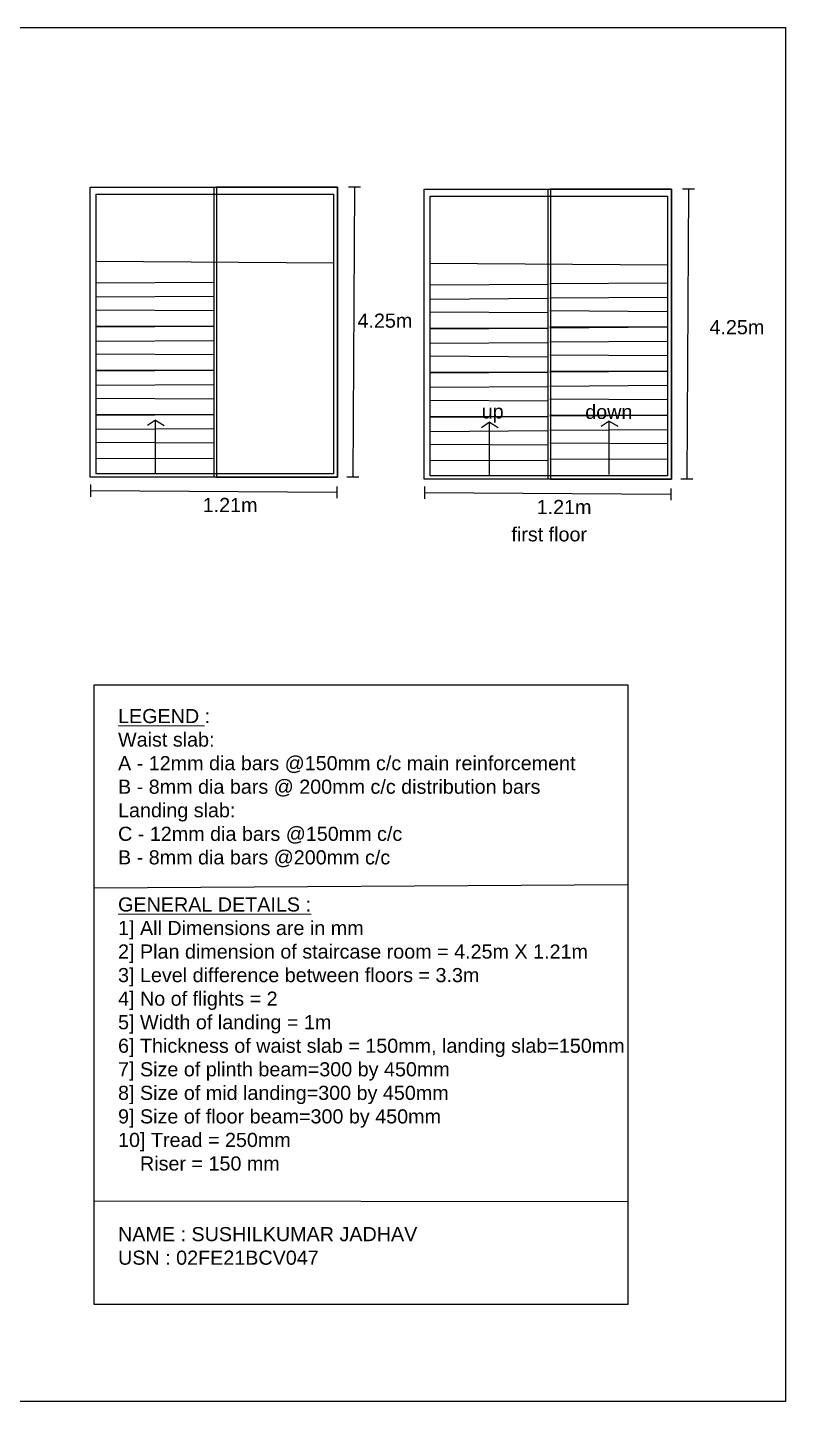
# Model space of a CAD drawing. Header units: millimetres. Extents: x 17969 to 32676, y 4989 to 17633.
# Drawn here: x 25699 to 32676, y 4989 to 17633 of the extents above; entities that cross this region are included whole.
import ezdxf

# ---------------------------------------------------------------- set-up
doc = ezdxf.new("R2010")
doc.units = ezdxf.units.MM
doc.header["$MEASUREMENT"] = 0
doc.styles.get("Standard").update_dxf_attribs({"font": 'arial.ttf'})

msp = doc.modelspace()

# ---------------------------------------------------------------- linework, layer by layer
for p, q in [((28764.7, 16163.3), (28652.7, 16163.3)), ((28708.7, 16163.3), (28693.5, 13494.7)), ((31838.9, 16144.5), (31726.8, 16144.5)), ((31782.8, 16144.5), (31767.7, 13476)), ((26331.5, 15481.7), (28517, 15469)), ((29405.7, 15463), (31591.1, 15450.2)), ((26331.5, 15284.1), (27414.9, 15290.5)), ((29405.7, 15265.4), (30489, 15271.8)), ((30507.8, 15276.6), (31591.1, 15283)), ((26331.5, 15153.1), (27414.9, 15159.5)), ((29405.7, 15134.4), (30489, 15140.8)), ((30507.8, 15145.5), (31591.1, 15151.9)), ((26331.5, 15034.9), (27414.9, 15028.5)), ((29405.7, 15016.1), (30489, 15009.7)), ((30507.8, 15027.3), (31591.1, 15020.9)), ((26331.5, 14887.9), (27414.9, 14884.7)), ((26331.5, 14878.3), (27414.9, 14884.7)), ((29405.7, 14869.1), (30489, 14865.9)), ((29405.7, 14859.5), (30489, 14865.9)), ((30507.8, 14880.3), (31591.1, 14877.1)), ((30507.8, 14870.7), (31591.1, 14877.1)), ((26331.5, 14747.3), (27414.9, 14753.7)), ((29405.7, 14728.5), (30489, 14734.9)), ((30507.8, 14739.7), (31591.1, 14746.1)), ((26331.5, 14629), (27414.9, 14622.6)), ((29405.7, 14610.3), (30489, 14603.9)), ((30507.8, 14621.5), (31591.1, 14615.1)), ((26331.5, 14482), (27414.9, 14478.8)), ((26331.5, 14472.5), (27414.9, 14478.8)), ((29405.7, 14463.3), (30489, 14460.1)), ((29405.7, 14453.7), (30489, 14460.1)), ((30507.8, 14474.5), (31591.1, 14471.3)), ((30507.8, 14464.9), (31591.1, 14471.3)), ((26331.5, 14341.4), (27414.9, 14347.8)), ((29405.7, 14322.7), (30489, 14329.1)), ((30507.8, 14333.9), (31591.1, 14340.3)), ((26331.5, 14223.2), (27414.9, 14216.8)), ((29405.7, 14204.4), (30489, 14198)), ((30507.8, 14215.6), (31591.1, 14209.2)), ((26331.5, 14076.2), (27414.9, 14073)), ((26331.5, 14066.6), (27414.9, 14073)), ((29405.7, 14057.4), (30489, 14054.2)), ((29405.7, 14047.9), (30489, 14054.2)), ((30507.8, 14068.6), (31591.1, 14065.4)), ((30507.8, 14059), (31591.1, 14065.4)), ((26331.5, 13935.6), (27414.9, 13942)), ((26876, 14018.4), (26804.1, 13969.1)), ((26876, 13526.7), (26876, 14018.4)), ((26876, 14018.4), (26956.2, 13971.2)), ((29405.7, 13916.8), (30489, 13923.2)), ((29950.2, 13999.7), (29878.2, 13950.3)), ((29950.2, 13507.9), (29950.2, 13999.7)), ((29950.2, 13999.7), (30030.4, 13952.4)), ((30507.8, 13928), (31591.1, 13934.4)), ((31052.3, 14010.8), (30980.3, 13961.5)), ((31052.3, 13519.1), (31052.3, 14010.8)), ((31052.3, 14010.8), (31132.5, 13963.6)), ((26331.5, 13817.4), (27414.9, 13811)), ((29405.7, 13798.6), (30489, 13792.2)), ((30507.8, 13809.8), (31591.1, 13803.4)), ((26331.5, 13670.4), (27414.9, 13667.2)), ((30507.8, 13662.8), (31591.1, 13659.6)), ((29405.7, 13651.6), (30489, 13648.4)), ((26278.3, 13427.4), (26278.3, 13315.4)), ((28546.6, 13410.6), (28546.6, 13301.8)), ((28747.9, 13494.7), (28639.1, 13494.7)), ((29352.4, 13408.7), (29352.4, 13296.6)), ((31822.1, 13476), (31713.2, 13476)), ((26278.3, 13371.4), (28546.6, 13356.2)), ((29352.4, 13352.6), (31620.7, 13337.5)), ((31620.7, 13391.9), (31620.7, 13283)), ((26313.6, 9714.6), (31225.4, 9747.1)), ((26313.6, 6836.3), (31225.4, 6829.9))]:
    msp.add_line(p, q)
for points in [[(17969.3, 17633.3), (32676.4, 17633.3), (32676.4, 4988.6), (17969.3, 4988.6)], [(26277, 16163.3), (28552.8, 16163.3), (28552.8, 13494.1), (26277, 13494.1)], [(26277, 16163.3), (27414.9, 16163.3), (27414.9, 13494.1), (26277, 13494.1)], [(26331.5, 16099.1), (28517, 16099.1), (28517, 13526.7), (26331.5, 13526.7)], [(28552.8, 16163.3), (27438.3, 16163.3), (27438.3, 13494.1), (28552.8, 13494.1)], [(29351.1, 16144.5), (31626.9, 16144.5), (31626.9, 13475.4), (29351.1, 13475.4)], [(29351.1, 16144.5), (30489, 16144.5), (30489, 13475.4), (29351.1, 13475.4)], [(29405.7, 16080.3), (31591.1, 16080.3), (31591.1, 13507.9), (29405.7, 13507.9)], [(31626.9, 16144.5), (30512.4, 16144.5), (30512.4, 13475.4), (31626.9, 13475.4)], [(26313.6, 11583.4), (31225.4, 11583.4), (31225.4, 5882.8), (26313.6, 5882.8)]]:
    msp.add_lwpolyline(points, close=True)

# ---------------------------------------------------------------- texts
at = {"lineweight": 15, "char_height": 130, "attachment_point": 1}
for s, width, heights, insert in [('4.25m', 502.196, [0], (28736.4, 15000.5)), ('4.25m', 502.196, [0], (31976.2, 14940.8)), ('down', 502.196, [0], (30832.6, 14160.8)), ('up', 502.196, [0], (29880, 14164.9)), ('1.21m', 502.196, [0], (27311.5, 13304.1)), ('1.21m', 502.196, [0], (30385.7, 13285.3)), ('first floor', 989.806, [688.2], (30153.1, 13034.2)), ('{\\LLEGEND} :\\PWaist slab:\\PA - 12mm dia bars @150mm c/c main reinforcement  \\PB - 8mm dia bars @ 200mm c/c distribution bars\\PLanding slab:\\PC - 12mm dia bars @150mm c/c\\PB - 8mm dia bars @200mm c/c\\P\\P{\\LGENERAL DETAILS :\\P}1] All Dimensions are in mm \\P2] Plan dimension of staircase room = 4.25m X 1.21m\\P3] Level difference between floors = 3.3m \\P4] No of flights = 2\\P5] Width of landing = 1m\\P6] Thickness of waist slab = 150mm, landing slab=150mm\\P7] Size of plinth beam=300 by 450mm\\P8] Size of mid landing=300 by 450mm\\P9] Size of floor beam=300 by 450mm\\P10] Tread = 250mm \\P    Riser = 150 mm \\P\\P\\PNAME : SUSHILKUMAR JADHAV\\PUSN : 02FE21BCV047 ', 8114.344, [5997.1], (26532.4, 11361.7))]:
    msp.add_mtext_dynamic_manual_height_columns(s, width=width, gutter_width=1, heights=heights, dxfattribs=dict(at, insert=insert))

doc.saveas('drawing.dxf')
